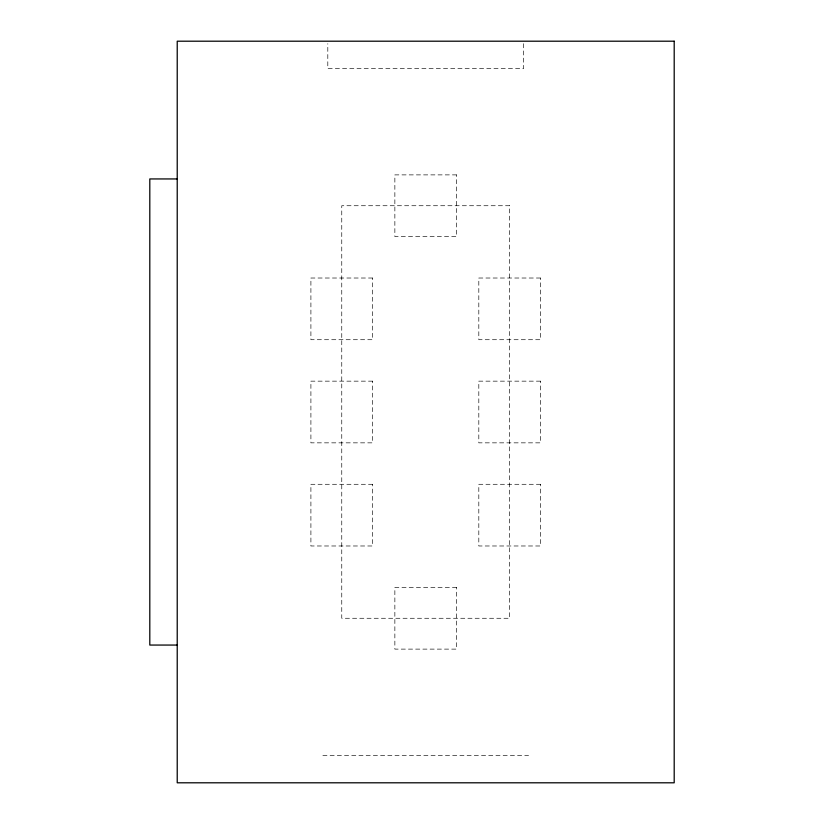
<?xml version="1.0" encoding="UTF-8"?>
<svg xmlns="http://www.w3.org/2000/svg" width="824" height="824" viewBox="0 0 824 824"><rect width="100%" height="100%" fill="white"/><g stroke="black" fill="none" stroke-linecap="round" stroke-linejoin="round"><path stroke-width="0.62" stroke-dasharray="4.12 3.09" d="M322.874 755.381L528.544 755.381M523.611 43.693L523.611 68.619L327.808 68.619L327.808 43.693M456.558 174.884L394.861 174.884L394.861 236.591L456.558 236.591L456.558 174.884M509.665 205.732L341.764 205.732L341.764 618.268L509.665 618.268L509.665 205.732M372.613 278.018L310.906 278.018L310.906 339.715L372.613 339.715L372.613 278.018M540.513 278.018L478.816 278.018L478.816 339.715L540.513 339.715L540.513 278.018M372.613 381.151L310.906 381.151L310.906 442.849L372.613 442.849L372.613 381.151M540.513 381.151L478.816 381.151L478.816 442.849L540.513 442.849L540.513 381.151M372.613 484.285L310.906 484.285L310.906 545.982L372.613 545.982L372.613 484.285M540.513 484.285L478.816 484.285L478.816 545.982L540.513 545.982L540.513 484.285M456.558 587.409L394.861 587.409L394.861 649.116L456.558 649.116L456.558 587.409"/><path stroke-width="1.24" d="M177.222 178.942L149.803 178.942L149.803 645.058L177.222 645.058M674.197 41.2L177.222 41.2L177.222 782.8L674.197 782.8L674.197 41.2"/></g></svg>
